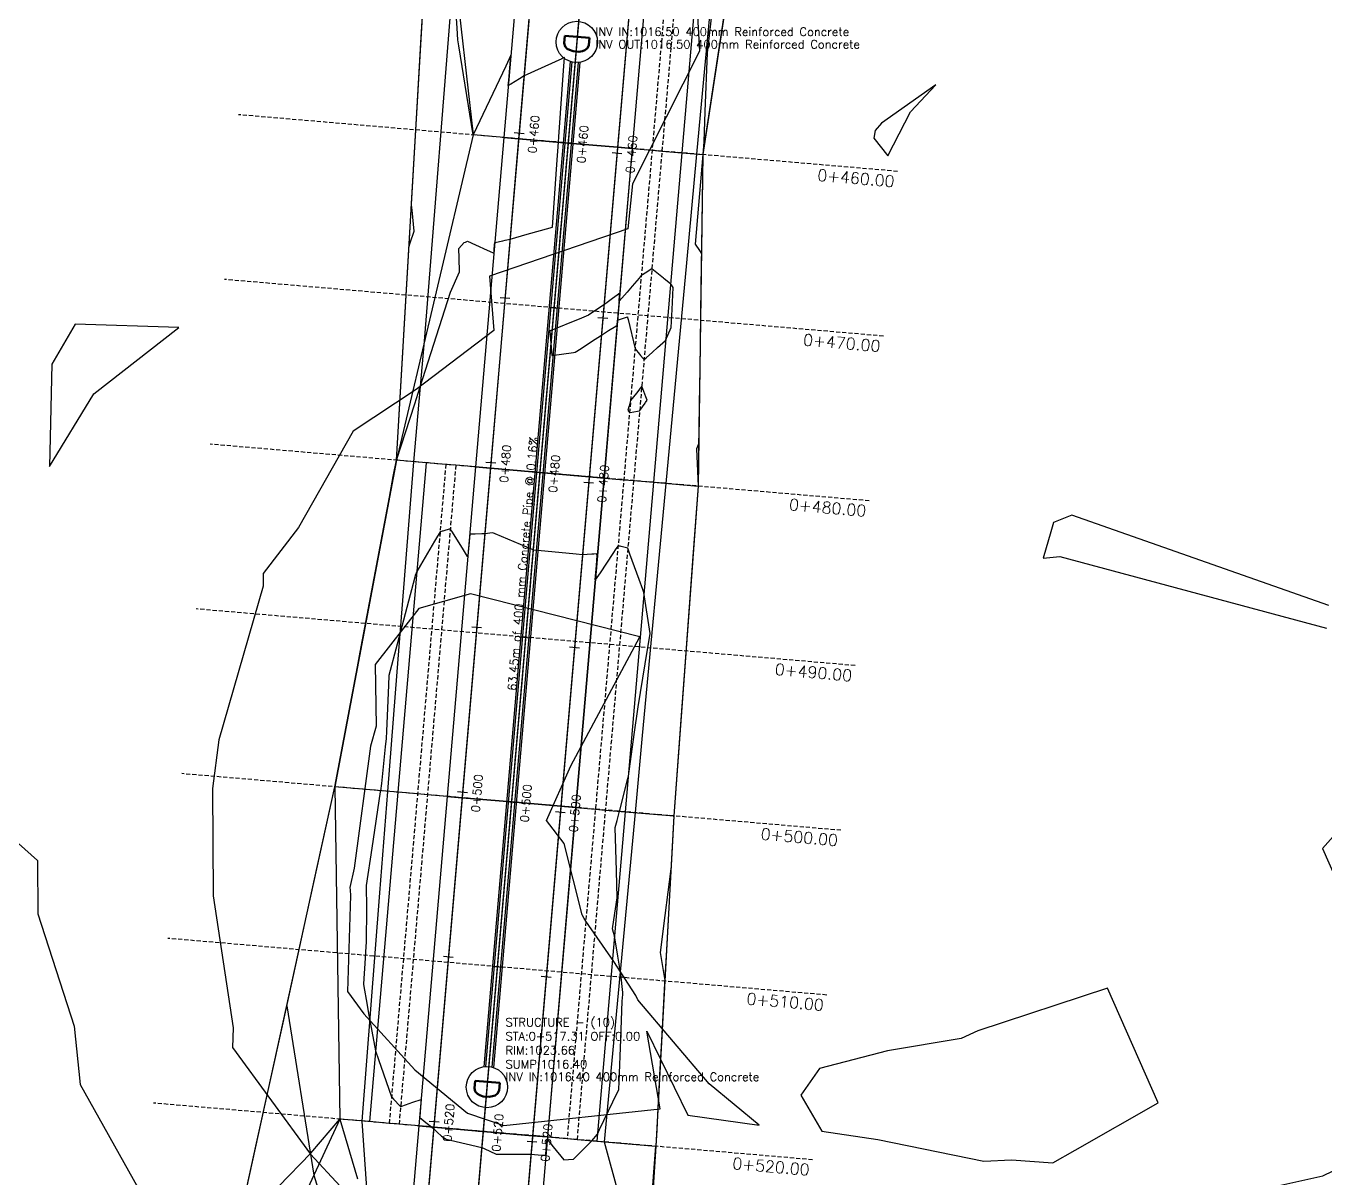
# Model space of a CAD drawing. Header units: metres. Extents: x 517023 to 519141, y 3924953 to 3927827.
# Drawn here: x 517789.5 to 517868, y 3925432.4 to 3925502.1 of the extents above; entities that cross this region are included whole.
import ezdxf
from ezdxf.enums import TextEntityAlignment as Align

# ---------------------------------------------------------------- set-up
doc = ezdxf.new("R2010")
doc.units = ezdxf.units.M
for name, pattern in [('CENTER', [2, 1.25, -0.25, 0.25, -0.25]), ('CENTER2', [1.125, 0.75, -0.125, 0.125, -0.125]), ('HIDDEN', [0.375, 0.25, -0.125])]:
    doc.linetypes.add(name, pattern=pattern)
for name, color, linetype in [('C-ROAD', 7, 'Continuous'), ('C-ROAD-CNTR-N', 92, 'Continuous'), ('C-ROAD-CORR', 5, 'Continuous'), ('C-ROAD-LINK', 150, 'Continuous'), ('C-ROAD-SAMP', 150, 'HIDDEN'), ('C-ROAD-SAMP-TEXT', 11, 'Continuous'), ('C-ROAD-STAN-MAJR', 11, 'Continuous'), ('C-ROAD-STAN-MINR', 11, 'Continuous'), ('C-STRM-CNTR', 170, 'CENTER2'), ('C-STRM-PIPE', 170, 'Continuous'), ('C-STRM-STRC', 170, 'Continuous'), ('C-STRM-TEXT', 7, 'Continuous'), ('C-TINN-BNDY', 110, 'Continuous'), ('C-TOPO-FEAT', 94, 'Continuous'), ('C-TOPO-MAJR', 9, 'Continuous'), ('C-TOPO-MINR', 8, 'Continuous'), ('C-TOPO-MINR-N', 11, 'Continuous')]:
    doc.layers.add(name, color=color, linetype=linetype)
doc.styles.add('SHR', font='SIMPLEX', dxfattribs={"height": 0.75})
doc.styles.get("Standard").update_dxf_attribs({"font": 'simplex.shx'})

# ---------------------------------------------------------------- blocks, each defined once
blk = doc.blocks.new('AeccTickLine')
blk.add_line((0, -0.5), (0, 0.5))
blk = doc.blocks.new('Storm Manhole')
at = {"color": 0, "linetype": 'ByBlock', "lineweight": -2}
blk.add_circle((0, 0), 0.0625, dxfattribs=at)
at = {"color": 0, "linetype": 'ByBlock', "lineweight": -2, "style": 'SHR'}
blk.add_text('D', height=0.075, dxfattribs=at).set_placement((0.0051, -0.0375), align=Align.CENTER)

msp = doc.modelspace()

# ---------------------------------------------------------------- linework, layer by layer
at = {"layer": 'C-ROAD', "color": 7, "linetype": 'Continuous', "lineweight": -3, "flags": 128}
for points in [[(517860.254, 3925755.605), (517845.968, 3925718.484, 0.070526), (517833.983, 3925666.496), (517811.169, 3925401.107)], [(517865.854, 3925753.45), (517851.567, 3925716.329, 0.070526), (517839.961, 3925665.983), (517817.146, 3925400.593)]]:
    msp.add_lwpolyline(points, format="xyb", dxfattribs=at)
at = {"layer": 'C-ROAD-CNTR-N', "color": 92, "linetype": 'Continuous', "lineweight": -3, "flags": 128}
msp.add_lwpolyline([(517863.054, 3925754.527), (517848.768, 3925717.406, 0.070526), (517836.972, 3925666.24), (517814.158, 3925400.85)], format="xyb", dxfattribs=at)
at = {"layer": 'C-ROAD-CORR', "color": 161, "linetype": 'Continuous', "lineweight": -3}
for p, q in [((517818.365, 3925495.331, 1023.549), (517816.515, 3925495.49, 1023.085)), ((517819.262, 3925495.254, 1023.585), (517818.365, 3925495.331, 1023.549)), ((517822.251, 3925494.997, 1023.645), (517819.262, 3925495.254, 1023.585)), ((517822.251, 3925494.997, 1023.645), (517825.24, 3925494.74, 1023.585)), ((517825.24, 3925494.74, 1023.585), (517826.137, 3925494.663, 1023.549)), ((517826.137, 3925494.663, 1023.549), (517827.332, 3925494.56, 1023.249)), ((517827.332, 3925494.56, 1023.249), (517827.93, 3925494.509, 1023.249)), ((517827.93, 3925494.509, 1023.249), (517829.126, 3925494.406, 1023.549)), ((517829.126, 3925494.406, 1023.549), (517830.393, 3925494.297, 1024.185)), ((517813.663, 3925475.661, 1023.624), (517811.864, 3925475.816, 1024.528)), ((517814.859, 3925475.559, 1023.324), (517813.663, 3925475.661, 1023.624)), ((517815.457, 3925475.507, 1023.324), (517814.859, 3925475.559, 1023.324)), ((517816.652, 3925475.404, 1023.624), (517815.457, 3925475.507, 1023.324)), ((517817.549, 3925475.327, 1023.66), (517816.652, 3925475.404, 1023.624)), ((517820.538, 3925475.07, 1023.72), (517817.549, 3925475.327, 1023.66)), ((517820.538, 3925475.07, 1023.72), (517823.527, 3925474.813, 1023.66)), ((517823.527, 3925474.813, 1023.66), (517824.424, 3925474.736, 1023.624)), ((517824.424, 3925474.736, 1023.624), (517825.619, 3925474.634, 1023.324)), ((517825.619, 3925474.634, 1023.324), (517826.217, 3925474.582, 1023.324)), ((517826.217, 3925474.582, 1023.324), (517827.413, 3925474.479, 1023.624)), ((517827.413, 3925474.479, 1023.624), (517830.118, 3925474.247, 1024.982)), ((517811.95, 3925455.735, 1023.699), (517808.153, 3925456.061, 1025.605)), ((517813.146, 3925455.632, 1023.399), (517811.95, 3925455.735, 1023.699)), ((517813.744, 3925455.581, 1023.399), (517813.146, 3925455.632, 1023.399)), ((517814.939, 3925455.478, 1023.699), (517813.744, 3925455.581, 1023.399)), ((517815.836, 3925455.401, 1023.735), (517814.939, 3925455.478, 1023.699)), ((517818.825, 3925455.144, 1023.795), (517815.836, 3925455.401, 1023.735)), ((517818.825, 3925455.144, 1023.795), (517821.814, 3925454.887, 1023.735)), ((517821.814, 3925454.887, 1023.735), (517822.711, 3925454.81, 1023.699)), ((517822.711, 3925454.81, 1023.699), (517823.906, 3925454.707, 1023.399)), ((517823.906, 3925454.707, 1023.399), (517824.504, 3925454.656, 1023.399)), ((517824.504, 3925454.656, 1023.399), (517825.7, 3925454.553, 1023.699)), ((517825.7, 3925454.553, 1023.699), (517828.639, 3925454.3, 1025.175)), ((517810.237, 3925435.808, 1023.775), (517808.444, 3925435.963, 1024.675)), ((517811.433, 3925435.706, 1023.475), (517810.237, 3925435.808, 1023.775)), ((517812.031, 3925435.654, 1023.475), (517811.433, 3925435.706, 1023.475)), ((517813.226, 3925435.551, 1023.775), (517812.031, 3925435.654, 1023.475)), ((517814.123, 3925435.474, 1023.811), (517813.226, 3925435.551, 1023.775)), ((517817.112, 3925435.217, 1023.871), (517814.123, 3925435.474, 1023.811)), ((517817.112, 3925435.217, 1023.871), (517820.101, 3925434.96, 1023.811)), ((517820.101, 3925434.96, 1023.811), (517820.998, 3925434.883, 1023.775)), ((517820.998, 3925434.883, 1023.775), (517822.193, 3925434.781, 1023.475)), ((517822.193, 3925434.781, 1023.475), (517822.791, 3925434.729, 1023.475)), ((517822.791, 3925434.729, 1023.475), (517823.987, 3925434.626, 1023.775)), ((517823.987, 3925434.626, 1023.775), (517827.56, 3925434.319, 1025.568))]:
    msp.add_line(p, q, dxfattribs=at)
at = {"layer": 'C-ROAD-CORR', "color": 11, "linetype": 'Continuous', "lineweight": -3}
for p, q in [((517818.365, 3925495.331, 1023.549), (517816.515, 3925495.49, 1023.085)), ((517818.365, 3925495.331, 1023.549), (517818.366, 3925495.331, 1023.349)), ((517819.26, 3925495.254, 1023.385), (517819.262, 3925495.254, 1023.585)), ((517819.262, 3925495.254, 1023.585), (517819.264, 3925495.254, 1023.385)), ((517822.249, 3925494.997, 1023.445), (517822.251, 3925494.997, 1023.645)), ((517825.238, 3925494.74, 1023.385), (517825.24, 3925494.74, 1023.585)), ((517825.24, 3925494.74, 1023.585), (517825.242, 3925494.74, 1023.385)), ((517826.137, 3925494.663, 1023.549), (517826.136, 3925494.663, 1023.349)), ((517826.137, 3925494.663, 1023.549), (517827.332, 3925494.56, 1023.249)), ((517827.93, 3925494.509, 1023.249), (517829.126, 3925494.406, 1023.549)), ((517829.126, 3925494.406, 1023.549), (517830.393, 3925494.297, 1024.185)), ((517813.663, 3925475.661, 1023.624), (517811.864, 3925475.816, 1024.528)), ((517814.859, 3925475.559, 1023.324), (517813.663, 3925475.661, 1023.624)), ((517816.652, 3925475.404, 1023.624), (517815.457, 3925475.507, 1023.324)), ((517816.652, 3925475.404, 1023.624), (517816.653, 3925475.404, 1023.424)), ((517817.547, 3925475.327, 1023.46), (517817.549, 3925475.327, 1023.66)), ((517817.549, 3925475.327, 1023.66), (517817.551, 3925475.327, 1023.46)), ((517820.536, 3925475.071, 1023.52), (517820.538, 3925475.07, 1023.72)), ((517823.525, 3925474.814, 1023.46), (517823.527, 3925474.813, 1023.66)), ((517823.527, 3925474.813, 1023.66), (517823.529, 3925474.813, 1023.46)), ((517824.424, 3925474.736, 1023.624), (517824.423, 3925474.736, 1023.424)), ((517824.424, 3925474.736, 1023.624), (517825.619, 3925474.634, 1023.324)), ((517826.217, 3925474.582, 1023.324), (517827.413, 3925474.479, 1023.624)), ((517827.413, 3925474.479, 1023.624), (517830.118, 3925474.247, 1024.982)), ((517811.95, 3925455.735, 1023.699), (517808.153, 3925456.061, 1025.605)), ((517813.146, 3925455.632, 1023.399), (517811.95, 3925455.735, 1023.699)), ((517814.939, 3925455.478, 1023.699), (517813.744, 3925455.581, 1023.399)), ((517814.939, 3925455.478, 1023.699), (517814.94, 3925455.478, 1023.499)), ((517815.834, 3925455.401, 1023.535), (517815.836, 3925455.401, 1023.735)), ((517815.836, 3925455.401, 1023.735), (517815.838, 3925455.401, 1023.535)), ((517818.823, 3925455.144, 1023.595), (517818.825, 3925455.144, 1023.795)), ((517821.812, 3925454.887, 1023.535), (517821.814, 3925454.887, 1023.735)), ((517821.814, 3925454.887, 1023.735), (517821.816, 3925454.887, 1023.535)), ((517822.711, 3925454.81, 1023.699), (517822.71, 3925454.81, 1023.499)), ((517822.711, 3925454.81, 1023.699), (517823.906, 3925454.707, 1023.399)), ((517824.504, 3925454.656, 1023.399), (517825.7, 3925454.553, 1023.699)), ((517825.7, 3925454.553, 1023.699), (517828.639, 3925454.3, 1025.175)), ((517810.237, 3925435.808, 1023.775), (517808.444, 3925435.963, 1024.675)), ((517811.433, 3925435.706, 1023.475), (517810.237, 3925435.808, 1023.775)), ((517813.226, 3925435.551, 1023.775), (517812.031, 3925435.654, 1023.475)), ((517813.226, 3925435.551, 1023.775), (517813.227, 3925435.551, 1023.575)), ((517814.121, 3925435.474, 1023.611), (517814.123, 3925435.474, 1023.811)), ((517814.123, 3925435.474, 1023.811), (517814.125, 3925435.474, 1023.611)), ((517817.11, 3925435.218, 1023.671), (517817.112, 3925435.217, 1023.871)), ((517820.099, 3925434.961, 1023.611), (517820.101, 3925434.96, 1023.811)), ((517820.101, 3925434.96, 1023.811), (517820.103, 3925434.96, 1023.611)), ((517820.998, 3925434.883, 1023.775), (517820.997, 3925434.883, 1023.575)), ((517820.998, 3925434.883, 1023.775), (517822.193, 3925434.781, 1023.475)), ((517822.791, 3925434.729, 1023.475), (517823.987, 3925434.626, 1023.775)), ((517823.987, 3925434.626, 1023.775), (517827.56, 3925434.319, 1025.568))]:
    msp.add_line(p, q, dxfattribs=at)
at = {"layer": 'C-ROAD-CORR', "color": 91, "linetype": 'Continuous', "lineweight": -3}
msp.add_line((517818.365, 3925495.331, 1023.549), (517816.515, 3925495.49, 1023.085), dxfattribs=at)
at = {"layer": 'C-ROAD-CORR', "color": 6, "linetype": 'Continuous', "lineweight": -3}
for p, q in [((517818.365, 3925495.331, 1023.549), (517816.515, 3925495.49, 1023.085)), ((517818.366, 3925495.331, 1023.349), (517819.26, 3925495.254, 1023.385)), ((517819.264, 3925495.254, 1023.385), (517822.249, 3925494.997, 1023.445)), ((517825.242, 3925494.74, 1023.385), (517822.249, 3925494.997, 1023.445)), ((517826.136, 3925494.663, 1023.349), (517825.238, 3925494.74, 1023.385)), ((517826.137, 3925494.663, 1023.549), (517827.332, 3925494.56, 1023.249)), ((517827.332, 3925494.56, 1023.249), (517827.93, 3925494.509, 1023.249)), ((517827.93, 3925494.509, 1023.249), (517829.126, 3925494.406, 1023.549)), ((517829.126, 3925494.406, 1023.549), (517830.393, 3925494.297, 1024.185)), ((517813.663, 3925475.661, 1023.624), (517811.864, 3925475.816, 1024.528)), ((517814.859, 3925475.559, 1023.324), (517813.663, 3925475.661, 1023.624)), ((517815.457, 3925475.507, 1023.324), (517814.859, 3925475.559, 1023.324)), ((517816.652, 3925475.404, 1023.624), (517815.457, 3925475.507, 1023.324)), ((517816.653, 3925475.404, 1023.424), (517817.547, 3925475.327, 1023.46)), ((517817.551, 3925475.327, 1023.46), (517820.536, 3925475.071, 1023.52)), ((517823.529, 3925474.813, 1023.46), (517820.536, 3925475.071, 1023.52)), ((517824.423, 3925474.736, 1023.424), (517823.525, 3925474.814, 1023.46)), ((517824.424, 3925474.736, 1023.624), (517825.619, 3925474.634, 1023.324)), ((517825.619, 3925474.634, 1023.324), (517826.217, 3925474.582, 1023.324)), ((517826.217, 3925474.582, 1023.324), (517827.413, 3925474.479, 1023.624)), ((517827.413, 3925474.479, 1023.624), (517830.118, 3925474.247, 1024.982)), ((517811.95, 3925455.735, 1023.699), (517808.153, 3925456.061, 1025.605)), ((517813.146, 3925455.632, 1023.399), (517811.95, 3925455.735, 1023.699)), ((517813.744, 3925455.581, 1023.399), (517813.146, 3925455.632, 1023.399)), ((517814.939, 3925455.478, 1023.699), (517813.744, 3925455.581, 1023.399)), ((517814.94, 3925455.478, 1023.499), (517815.834, 3925455.401, 1023.535)), ((517815.838, 3925455.401, 1023.535), (517818.823, 3925455.144, 1023.595)), ((517821.816, 3925454.887, 1023.535), (517818.823, 3925455.144, 1023.595)), ((517822.71, 3925454.81, 1023.499), (517821.812, 3925454.887, 1023.535)), ((517822.711, 3925454.81, 1023.699), (517823.906, 3925454.707, 1023.399)), ((517823.906, 3925454.707, 1023.399), (517824.504, 3925454.656, 1023.399)), ((517824.504, 3925454.656, 1023.399), (517825.7, 3925454.553, 1023.699)), ((517825.7, 3925454.553, 1023.699), (517828.639, 3925454.3, 1025.175)), ((517810.237, 3925435.808, 1023.775), (517808.444, 3925435.963, 1024.675)), ((517811.433, 3925435.706, 1023.475), (517810.237, 3925435.808, 1023.775)), ((517812.031, 3925435.654, 1023.475), (517811.433, 3925435.706, 1023.475)), ((517813.226, 3925435.551, 1023.775), (517812.031, 3925435.654, 1023.475)), ((517813.227, 3925435.551, 1023.575), (517814.121, 3925435.474, 1023.611)), ((517814.125, 3925435.474, 1023.611), (517817.11, 3925435.218, 1023.671)), ((517820.103, 3925434.96, 1023.611), (517817.11, 3925435.218, 1023.671)), ((517820.997, 3925434.883, 1023.575), (517820.099, 3925434.961, 1023.611)), ((517820.998, 3925434.883, 1023.775), (517822.193, 3925434.781, 1023.475)), ((517822.193, 3925434.781, 1023.475), (517822.791, 3925434.729, 1023.475)), ((517822.791, 3925434.729, 1023.475), (517823.987, 3925434.626, 1023.775)), ((517823.987, 3925434.626, 1023.775), (517827.56, 3925434.319, 1025.568))]:
    msp.add_line(p, q, dxfattribs=at)
at = {"layer": 'C-ROAD-CORR', "color": 149, "linetype": 'Continuous', "lineweight": -3}
for p, q in [((517819.262, 3925495.254, 1023.585), (517818.365, 3925495.331, 1023.549)), ((517822.251, 3925494.997, 1023.645), (517819.262, 3925495.254, 1023.585)), ((517822.251, 3925494.997, 1023.645), (517825.24, 3925494.74, 1023.585)), ((517825.24, 3925494.74, 1023.585), (517826.137, 3925494.663, 1023.549)), ((517817.549, 3925475.327, 1023.66), (517816.652, 3925475.404, 1023.624)), ((517820.538, 3925475.07, 1023.72), (517817.549, 3925475.327, 1023.66)), ((517820.538, 3925475.07, 1023.72), (517823.527, 3925474.813, 1023.66)), ((517823.527, 3925474.813, 1023.66), (517824.424, 3925474.736, 1023.624)), ((517815.836, 3925455.401, 1023.735), (517814.939, 3925455.478, 1023.699)), ((517818.825, 3925455.144, 1023.795), (517815.836, 3925455.401, 1023.735)), ((517818.825, 3925455.144, 1023.795), (517821.814, 3925454.887, 1023.735)), ((517821.814, 3925454.887, 1023.735), (517822.711, 3925454.81, 1023.699)), ((517814.123, 3925435.474, 1023.811), (517813.226, 3925435.551, 1023.775)), ((517817.112, 3925435.217, 1023.871), (517814.123, 3925435.474, 1023.811)), ((517817.112, 3925435.217, 1023.871), (517820.101, 3925434.96, 1023.811)), ((517820.101, 3925434.96, 1023.811), (517820.998, 3925434.883, 1023.775))]:
    msp.add_line(p, q, dxfattribs=at)
at = {"layer": 'C-ROAD-CORR', "color": 41, "linetype": 'Continuous', "lineweight": -3}
for p, q in [((517818.366, 3925495.331, 1023.349), (517819.26, 3925495.254, 1023.385)), ((517819.264, 3925495.254, 1023.385), (517822.249, 3925494.997, 1023.445)), ((517825.242, 3925494.74, 1023.385), (517822.249, 3925494.997, 1023.445)), ((517826.136, 3925494.663, 1023.349), (517825.238, 3925494.74, 1023.385)), ((517816.653, 3925475.404, 1023.424), (517817.547, 3925475.327, 1023.46)), ((517817.551, 3925475.327, 1023.46), (517820.536, 3925475.071, 1023.52)), ((517823.529, 3925474.813, 1023.46), (517820.536, 3925475.071, 1023.52)), ((517824.423, 3925474.736, 1023.424), (517823.525, 3925474.814, 1023.46)), ((517814.94, 3925455.478, 1023.499), (517815.834, 3925455.401, 1023.535)), ((517815.838, 3925455.401, 1023.535), (517818.823, 3925455.144, 1023.595)), ((517821.816, 3925454.887, 1023.535), (517818.823, 3925455.144, 1023.595)), ((517822.71, 3925454.81, 1023.499), (517821.812, 3925454.887, 1023.535)), ((517813.227, 3925435.551, 1023.575), (517814.121, 3925435.474, 1023.611)), ((517814.125, 3925435.474, 1023.611), (517817.11, 3925435.218, 1023.671)), ((517820.103, 3925434.96, 1023.611), (517817.11, 3925435.218, 1023.671)), ((517820.997, 3925434.883, 1023.575), (517820.099, 3925434.961, 1023.611))]:
    msp.add_line(p, q, dxfattribs=at)
at = {"layer": 'C-ROAD-CORR', "color": 20, "linetype": 'Continuous', "lineweight": -3}
for p, q in [((517829.126, 3925494.406, 1023.549), (517830.393, 3925494.297, 1024.185)), ((517813.663, 3925475.661, 1023.624), (517811.864, 3925475.816, 1024.528)), ((517827.413, 3925474.479, 1023.624), (517830.118, 3925474.247, 1024.982)), ((517811.95, 3925455.735, 1023.699), (517808.153, 3925456.061, 1025.605)), ((517825.7, 3925454.553, 1023.699), (517828.639, 3925454.3, 1025.175)), ((517810.237, 3925435.808, 1023.775), (517808.444, 3925435.963, 1024.675)), ((517823.987, 3925434.626, 1023.775), (517827.56, 3925434.319, 1025.568))]:
    msp.add_line(p, q, dxfattribs=at)
at = {"layer": 'C-ROAD-CORR', "color": 150, "linetype": 'CENTER', "lineweight": -3, "flags": 128}
msp.add_lwpolyline([(517908.941, 3925944.474), (517904.924, 3925924.882), (517900.908, 3925905.289), (517896.892, 3925885.697), (517892.875, 3925866.104), (517888.859, 3925846.512), (517886.235, 3925833.71), (517884.796, 3925826.929), (517880.119, 3925807.485), (517876.281, 3925793.64), (517874.668, 3925788.243), (517868.452, 3925769.235), (517863.054, 3925754.527), (517861.498, 3925750.484), (517854.314, 3925731.819), (517848.768, 3925717.406), (517847.183, 3925713.134), (517841.475, 3925693.976), (517841.066, 3925692.239), (517837.844, 3925674.318), (517836.972, 3925666.24), (517835.955, 3925654.409), (517834.242, 3925634.482), (517832.529, 3925614.556), (517830.816, 3925594.629), (517829.103, 3925574.703), (517827.39, 3925554.776), (517825.677, 3925534.85), (517823.964, 3925514.923), (517822.251, 3925494.997), (517820.538, 3925475.07), (517818.825, 3925455.144), (517817.112, 3925435.217), (517815.399, 3925415.291), (517814.158, 3925400.85)], dxfattribs=at)
at = {"layer": 'C-ROAD-CORR', "color": 11, "linetype": 'Continuous', "lineweight": -3, "flags": 128}
for points in [[(517854.565, 3925753.153), (517847.267, 3925734.531), (517842.715, 3925719.735), (517839.005, 3925716.054), (517835.537, 3925695.404), (517835.299, 3925693.568), (517827.331, 3925675.683), (517826.277, 3925667.159), (517823.824, 3925655.452), (517823.576, 3925635.399), (517821.071, 3925615.541), (517818.806, 3925595.662), (517816.43, 3925575.792), (517814.558, 3925555.879), (517813.445, 3925535.901), (517814.214, 3925515.762), (517816.515, 3925495.49), (517811.864, 3925475.816), (517808.153, 3925456.061), (517808.444, 3925435.963), (517799.495, 3925416.658), (517796.319, 3925402.384)], [(517865.426, 3925748.972), (517861.787, 3925728.943), (517856.609, 3925714.388), (517854.394, 3925710.558), (517848.436, 3925692.301), (517848.051, 3925690.629), (517845.203, 3925673.362), (517844.582, 3925665.585), (517844.964, 3925653.634), (517845.686, 3925633.499), (517844.421, 3925613.534), (517843.329, 3925593.554), (517841.79, 3925573.612), (517839.812, 3925553.709), (517838.052, 3925533.786), (517833.429, 3925514.11), (517830.393, 3925494.297), (517830.118, 3925474.247), (517828.639, 3925454.3), (517827.56, 3925434.319), (517826.252, 3925414.358), (517826.91, 3925399.754)]]:
    msp.add_lwpolyline(points, dxfattribs=at)
at = {"layer": 'C-ROAD-CORR', "color": 5, "linetype": 'Continuous', "lineweight": -3, "flags": 128}
for points in [[(517857.858, 3925751.885), (517850.675, 3925733.22), (517845.128, 3925718.807), (517843.51, 3925714.446), (517837.683, 3925694.888), (517837.265, 3925693.115), (517833.976, 3925674.82), (517833.086, 3925666.574), (517832.069, 3925654.743), (517830.356, 3925634.816), (517828.643, 3925614.89), (517826.93, 3925594.963), (517825.217, 3925575.037), (517823.504, 3925555.11), (517821.791, 3925535.184), (517820.078, 3925515.257), (517818.365, 3925495.331), (517816.652, 3925475.404), (517814.939, 3925455.478), (517813.226, 3925435.551), (517811.513, 3925415.625), (517810.272, 3925401.184)], [(517858.698, 3925751.562), (517851.515, 3925732.896), (517845.968, 3925718.484), (517844.358, 3925714.143), (517838.558, 3925694.677), (517838.142, 3925692.913), (517834.869, 3925674.704), (517833.983, 3925666.496), (517832.966, 3925654.666), (517831.253, 3925634.739), (517829.54, 3925614.813), (517827.827, 3925594.886), (517826.114, 3925574.96), (517824.401, 3925555.033), (517822.688, 3925535.107), (517820.975, 3925515.18), (517819.262, 3925495.254), (517817.549, 3925475.327), (517815.836, 3925455.401), (517814.123, 3925435.474), (517812.41, 3925415.548), (517811.169, 3925401.107)], [(517864.298, 3925749.407), (517857.114, 3925730.741), (517851.567, 3925716.329), (517850.008, 3925712.125), (517844.391, 3925693.274), (517843.989, 3925691.565), (517840.819, 3925673.931), (517839.961, 3925665.983), (517838.944, 3925654.152), (517837.231, 3925634.225), (517835.518, 3925614.299), (517833.805, 3925594.372), (517832.092, 3925574.446), (517830.379, 3925554.519), (517828.666, 3925534.593), (517826.953, 3925514.666), (517825.24, 3925494.74), (517823.527, 3925474.813), (517821.814, 3925454.887), (517820.101, 3925434.96), (517818.388, 3925415.034), (517817.146, 3925400.593)], [(517865.138, 3925749.083), (517857.954, 3925730.418), (517852.407, 3925716.005), (517850.856, 3925711.822), (517845.266, 3925693.063), (517844.866, 3925691.363), (517841.711, 3925673.815), (517840.858, 3925665.905), (517839.841, 3925654.075), (517838.128, 3925634.148), (517836.415, 3925614.222), (517834.702, 3925594.295), (517832.989, 3925574.369), (517831.276, 3925554.442), (517829.563, 3925534.516), (517827.85, 3925514.589), (517826.137, 3925494.663), (517824.424, 3925474.736), (517822.711, 3925454.81), (517820.998, 3925434.883), (517819.285, 3925414.957), (517818.043, 3925400.516)]]:
    msp.add_lwpolyline(points, dxfattribs=at)
at = {"layer": 'C-ROAD-CORR', "color": 92, "linetype": 'HIDDEN', "lineweight": -3, "flags": 128}
for points in [[(517859.074, 3925729.987), (517853.527, 3925715.574), (517851.986, 3925711.419), (517846.433, 3925692.783), (517846.035, 3925691.093), (517842.901, 3925673.661), (517842.053, 3925665.803), (517841.036, 3925653.972), (517839.323, 3925634.046), (517837.61, 3925614.119), (517835.897, 3925594.193), (517834.184, 3925574.266), (517832.471, 3925554.34), (517830.758, 3925534.413), (517829.045, 3925514.487), (517827.332, 3925494.56), (517825.619, 3925474.634), (517823.906, 3925454.707), (517822.193, 3925434.781)], [(517859.634, 3925729.771), (517854.087, 3925715.359), (517852.551, 3925711.217), (517847.017, 3925692.642), (517846.62, 3925690.958), (517843.496, 3925673.583), (517842.651, 3925665.751), (517841.634, 3925653.921), (517839.921, 3925633.994), (517838.208, 3925614.068), (517836.495, 3925594.141), (517834.782, 3925574.215), (517833.069, 3925554.288), (517831.356, 3925534.362), (517829.643, 3925514.435), (517827.93, 3925494.509), (517826.217, 3925474.582), (517824.504, 3925454.656), (517822.791, 3925434.729)], [(517814.859, 3925475.559), (517813.146, 3925455.632), (517811.433, 3925435.706)], [(517815.457, 3925475.507), (517813.744, 3925455.581), (517812.031, 3925435.654)]]:
    msp.add_lwpolyline(points, dxfattribs=at)
at = {"layer": 'C-ROAD-CORR', "color": 1, "linetype": 'Continuous', "lineweight": -3, "flags": 128}
for points in [[(517860.754, 3925729.34), (517855.207, 3925714.928), (517853.681, 3925710.813), (517848.183, 3925692.362), (517847.789, 3925690.689), (517844.686, 3925673.429), (517843.847, 3925665.649), (517842.83, 3925653.818), (517841.117, 3925633.891), (517839.404, 3925613.965), (517837.691, 3925594.038), (517835.978, 3925574.112), (517834.265, 3925554.185), (517832.552, 3925534.259), (517830.839, 3925514.332), (517829.126, 3925494.406), (517827.413, 3925474.479), (517825.7, 3925454.553), (517823.987, 3925434.626)], [(517861.787, 3925728.943), (517856.609, 3925714.388), (517854.394, 3925710.558), (517848.436, 3925692.301), (517848.051, 3925690.629), (517845.203, 3925673.362), (517844.582, 3925665.585), (517844.964, 3925653.634), (517845.686, 3925633.499), (517844.421, 3925613.534), (517843.329, 3925593.554), (517841.79, 3925573.612), (517839.812, 3925553.709), (517838.052, 3925533.786), (517833.429, 3925514.11), (517830.393, 3925494.297), (517830.118, 3925474.247), (517828.639, 3925454.3), (517827.56, 3925434.319)], [(517811.864, 3925475.816), (517808.153, 3925456.061), (517808.444, 3925435.963)], [(517813.663, 3925475.661), (517811.95, 3925455.735), (517810.237, 3925435.808)]]:
    msp.add_lwpolyline(points, dxfattribs=at)
at = {"layer": 'C-ROAD-LINK', "color": 83, "linetype": 'Continuous', "lineweight": -3}
for p, q in [((517827.332, 3925494.56, 1023.249), (517827.93, 3925494.509, 1023.249)), ((517815.457, 3925475.507, 1023.324), (517814.859, 3925475.559, 1023.324)), ((517825.619, 3925474.634, 1023.324), (517826.217, 3925474.582, 1023.324)), ((517813.744, 3925455.581, 1023.399), (517813.146, 3925455.632, 1023.399)), ((517823.906, 3925454.707, 1023.399), (517824.504, 3925454.656, 1023.399)), ((517812.031, 3925435.654, 1023.475), (517811.433, 3925435.706, 1023.475)), ((517822.193, 3925434.781, 1023.475), (517822.791, 3925434.729, 1023.475))]:
    msp.add_line(p, q, dxfattribs=at)
at = {"layer": 'C-STRM-CNTR', "color": 6, "linetype": 'CENTER2', "lineweight": -3}
msp.add_lwpolyline([(517822.67, 3925499.867), (517817.45, 3925439.145)], dxfattribs=at)
at = {"layer": 'C-STRM-PIPE', "color": 150, "linetype": 'Continuous', "lineweight": -3}
for p, q in [((517822.374, 3925499.929), (517817.148, 3925439.134)), ((517822.972, 3925499.877), (517817.745, 3925439.083))]:
    msp.add_line(p, q, dxfattribs=at)
at = {"layer": 'C-STRM-PIPE', "color": 140, "linetype": 'Continuous', "lineweight": -3}
for p, q in [((517822.472, 3925499.9), (517817.249, 3925439.146)), ((517822.87, 3925499.866), (517817.647, 3925439.112))]:
    msp.add_line(p, q, dxfattribs=at)
at = {"layer": 'C-TINN-BNDY', "color": 110, "linetype": 'Continuous', "lineweight": -3}
for points in [[(517833.429, 3925514.11, 1024.774), (517830.393, 3925494.297, 1024.185), (517830.118, 3925474.247, 1024.982), (517828.639, 3925454.3, 1025.175), (517827.56, 3925434.319, 1025.568), (517826.252, 3925414.358, 1022.101), (517826.91, 3925399.754, 1021.679), (517818.043, 3925400.516, 1023.904), (517818.042, 3925400.516, 1023.704), (517817.146, 3925400.593, 1023.74), (517814.158, 3925400.85, 1023.8), (517811.169, 3925401.107, 1023.74), (517810.273, 3925401.184, 1023.704), (517810.272, 3925401.184, 1023.904), (517796.319, 3925402.384, 1020.403), (517799.495, 3925416.658, 1020.834), (517808.153, 3925456.061, 1025.605), (517811.864, 3925475.816, 1024.528), (517814.214, 3925515.762, 1024.917)], [(517802.424, 3925429.989, -0.261), (517803.375, 3925434.318, -0.4), (517805.016, 3925441.786, -1.003), (517806.031, 3925446.405, -0.698), (517806.782, 3925449.822, -0.585), (517807.105, 3925451.293, -0.487), (517808.153, 3925456.061, 0), (517808.628, 3925458.589, -0.168), (517809.183, 3925461.547, -0.265), (517809.681, 3925464.195, -0.571), (517811.444, 3925473.584, -0.087), (517811.677, 3925474.823, -0.077), (517811.864, 3925475.816, 0), (517812.672, 3925489.555, 2.132), (517812.756, 3925490.99, 2.027), (517813.08, 3925496.486, 1.428), (517813.348, 3925501.056, 0.99), (517813.641, 3925506.024, 0.715)]]:
    msp.add_polyline3d(points, dxfattribs=at)
at = {"layer": 'C-TOPO-FEAT', "color": 94, "linetype": 'Continuous', "lineweight": -3, "flags": 128}
for points in [[(517857.859, 3925751.885), (517850.676, 3925733.219), (517845.129, 3925718.807), (517843.511, 3925714.445), (517837.684, 3925694.888), (517837.266, 3925693.115), (517833.977, 3925674.82), (517833.087, 3925666.573), (517832.07, 3925654.743), (517830.357, 3925634.816), (517828.644, 3925614.89), (517826.931, 3925594.963), (517825.218, 3925575.037), (517823.505, 3925555.11), (517821.792, 3925535.184), (517820.079, 3925515.257), (517818.366, 3925495.331), (517816.653, 3925475.404), (517814.94, 3925455.478), (517813.227, 3925435.551), (517811.514, 3925415.625), (517810.273, 3925401.184)], [(517858.698, 3925751.562), (517851.515, 3925732.896), (517845.968, 3925718.484), (517844.358, 3925714.143), (517838.558, 3925694.677), (517838.142, 3925692.913), (517834.869, 3925674.704), (517833.983, 3925666.496), (517832.966, 3925654.666), (517831.253, 3925634.739), (517829.54, 3925614.813), (517827.827, 3925594.886), (517826.114, 3925574.96), (517824.401, 3925555.033), (517822.688, 3925535.107), (517820.975, 3925515.18), (517819.262, 3925495.254), (517817.549, 3925475.327), (517815.836, 3925455.401), (517814.123, 3925435.474), (517812.41, 3925415.548), (517811.169, 3925401.107)], [(517861.498, 3925750.484), (517854.314, 3925731.819), (517848.768, 3925717.406), (517847.183, 3925713.134), (517841.475, 3925693.976), (517841.066, 3925692.239), (517837.844, 3925674.318), (517836.972, 3925666.24), (517835.955, 3925654.409), (517834.242, 3925634.482), (517832.529, 3925614.556), (517830.816, 3925594.629), (517829.103, 3925574.703), (517827.39, 3925554.776), (517825.677, 3925534.85), (517823.964, 3925514.923), (517822.251, 3925494.997), (517820.538, 3925475.07), (517818.825, 3925455.144), (517817.112, 3925435.217), (517815.399, 3925415.291), (517814.158, 3925400.85)], [(517864.298, 3925749.407), (517857.114, 3925730.741), (517851.567, 3925716.329), (517850.008, 3925712.125), (517844.391, 3925693.274), (517843.989, 3925691.565), (517840.819, 3925673.931), (517839.961, 3925665.983), (517838.944, 3925654.152), (517837.231, 3925634.225), (517835.518, 3925614.299), (517833.805, 3925594.372), (517832.092, 3925574.446), (517830.379, 3925554.519), (517828.666, 3925534.593), (517826.953, 3925514.666), (517825.24, 3925494.74), (517823.527, 3925474.813), (517821.814, 3925454.887), (517820.101, 3925434.96), (517818.388, 3925415.034), (517817.146, 3925400.593)], [(517865.137, 3925749.084), (517857.953, 3925730.418), (517852.406, 3925716.006), (517850.855, 3925711.822), (517845.265, 3925693.064), (517844.865, 3925691.363), (517841.71, 3925673.815), (517840.857, 3925665.906), (517839.84, 3925654.075), (517838.127, 3925634.148), (517836.414, 3925614.222), (517834.701, 3925594.295), (517832.988, 3925574.369), (517831.275, 3925554.442), (517829.562, 3925534.516), (517827.849, 3925514.589), (517826.136, 3925494.663), (517824.423, 3925474.736), (517822.71, 3925454.81), (517820.997, 3925434.883), (517819.284, 3925414.957), (517818.042, 3925400.516)]]:
    msp.add_lwpolyline(points, dxfattribs=at)
at = {"layer": 'C-TOPO-MAJR', "color": 9, "linetype": 'Continuous', "lineweight": -3}
for points in [[(517833.429, 3925514.11), (517832.562, 3925511.261), (517831.958, 3925509.092), (517831.452, 3925507.271), (517831.005, 3925503.43), (517830.659, 3925500.458), (517830.527, 3925496.915), (517830.458, 3925495.062), (517830.393, 3925494.297), (517829.928, 3925488.877), (517830.199, 3925488.5), (517830.311, 3925488.344)], [(517811.864, 3925475.816), (517812.977, 3925479.22), (517813.289, 3925480.191), (517815.146, 3925485.972), (517815.692, 3925487.209), (517815.661, 3925488.044), (517815.639, 3925488.625), (517815.975, 3925488.988), (517816.04, 3925489.011), (517816.174, 3925489.059), (517816.654, 3925488.841), (517817.366, 3925488.517), (517817.5, 3925488.456), (517817.764, 3925488.336), (517817.771, 3925488.422), (517817.783, 3925488.553), (517817.808, 3925488.842), (517817.82, 3925488.975), (517818.304, 3925489.084), (517818.456, 3925489.119), (517818.646, 3925489.162), (517818.74, 3925489.183), (517819.43, 3925489.381), (517819.63, 3925489.438), (517821.303, 3925489.918), (517821.572, 3925493.708), (517821.667, 3925495.047), (517821.689, 3925495.364), (517821.974, 3925499.379), (517822.03, 3925500.17), (517821.927, 3925500.123), (517821.864, 3925500.095), (517819.589, 3925499.059), (517819.304, 3925498.882), (517818.791, 3925498.562), (517818.643, 3925498.47), (517818.637, 3925498.478), (517818.663, 3925498.785), (517818.748, 3925499.781), (517818.793, 3925500.308), (517818.482, 3925499.649), (517818.477, 3925499.638), (517816.515, 3925495.49), (517815.646, 3925500.884), (517815.59, 3925501.231), (517815.543, 3925501.936), (517815.198, 3925507.094)], [(517830.154, 3925476.836), (517830.079, 3925476.652), (517830.019, 3925476.505), (517830.118, 3925474.247)], [(517828.639, 3925454.3), (517828.637, 3925454.291), (517828.637, 3925454.254)], [(517828.466, 3925451.095), (517828.108, 3925448.282), (517827.823, 3925446.043), (517828.102, 3925444.346)], [(517804.746, 3925431.893), (517806.699, 3925433.895), (517808.444, 3925435.963), (517809.509, 3925432.346)], [(517827.281, 3925430.639), (517827.56, 3925434.319)]]:
    msp.add_lwpolyline(points, dxfattribs=at)
at = {"layer": 'C-TOPO-MINR', "color": 8, "linetype": 'Continuous', "lineweight": -3}
for points, elevation in [([(517829.882, 3925506.218), (517830.191, 3925500.546), (517826.155, 3925492.533), (517825.869, 3925489.809), (517817.494, 3925486.943), (517817.755, 3925483.653), (517813.061, 3925480.098), (517809.25, 3925477.567), (517805.949, 3925471.739), (517803.806, 3925468.967), (517803.818, 3925468.191), (517801.131, 3925458.893), (517800.743, 3925455.96), (517800.787, 3925449.467), (517801.995, 3925441.482), (517801.958, 3925440.303), (517806.68, 3925433.842), (517808.459, 3925431.9)], 1024), ([(517812.622, 3925488.707), (517812.709, 3925488.969), (517812.939, 3925489.662), (517812.816, 3925490.947), (517812.771, 3925491.233)], 2), ([(517868.274, 3925467.034), (517852.726, 3925472.488), (517851.608, 3925472.05), (517851.455, 3925471.487), (517850.98, 3925469.893), (517851.989, 3925469.983), (517868.116, 3925465.66)], 1026), ([(517784.031, 3925457.067), (517790.151, 3925451.61), (517790.186, 3925448.386), (517792.378, 3925441.586), (517792.736, 3925438.065), (517796.233, 3925431.826), (517798.38, 3925429.141), (517799.853, 3925427.999), (517802.801, 3925424.408), (517807.207, 3925421.624), (517809.972, 3925418.955), (517818.085, 3925417.433), (517823.374, 3925413.391), (517823.382, 3925413.424), (517825.506, 3925413.174), (517828.784, 3925412.88), (517834.133, 3925412.328), (517835.714, 3925411.544), (517835.858, 3925410.16), (517834.954, 3925402.245), (517833.188, 3925396.848)], 1022), ([(517868.695, 3925453.236), (517867.886, 3925452.33), (517872.101, 3925442.801)], 1026), ([(517865.361, 3925431.962), (517867.907, 3925432.527), (517869.702, 3925433.398)], 1024)]:
    msp.add_lwpolyline(points, dxfattribs=dict(at, elevation=elevation))
for points, elevation in [([(517841.587, 3925494.219), (517842.965, 3925496.888), (517844.494, 3925498.514), (517841.217, 3925496.2), (517840.825, 3925495.755), (517840.744, 3925495.302), (517841.587, 3925494.219)], 1026), ([(517824.688, 3925483.651), (517825.131, 3925483.931), (517825.218, 3925483.986), (517825.228, 3925484.101), (517825.232, 3925484.145), (517825.239, 3925484.222), (517825.245, 3925484.288), (517825.84, 3925484.491), (517825.849, 3925484.452), (517825.878, 3925484.331), (517826.3, 3925482.551), (517826.58, 3925482.22), (517826.639, 3925482.15), (517826.801, 3925481.958), (517826.846, 3925481.905), (517826.965, 3925482.009), (517827.357, 3925482.354), (517827.666, 3925482.626), (517828.149, 3925483.05), (517828.481, 3925483.836), (517828.541, 3925484.938), (517828.612, 3925486.257), (517828.497, 3925486.417), (517828.445, 3925486.489), (517828.067, 3925486.791), (517828.014, 3925486.833), (517827.323, 3925487.386), (517827.319, 3925487.389), (517827.318, 3925487.389), (517827.316, 3925487.388), (517826.918, 3925487.132), (517826.744, 3925487.02), (517826.681, 3925486.98), (517826.551, 3925486.829), (517826.126, 3925486.337), (517825.816, 3925485.979), (517825.343, 3925485.431), (517825.35, 3925485.517), (517825.365, 3925485.699), (517825.371, 3925485.762), (517825.384, 3925485.917), (517825.212, 3925485.792), (517824.944, 3925485.597), (517824.619, 3925485.361), (517824.421, 3925485.217), (517823.489, 3925484.578), (517822.924, 3925484.348), (517822.86, 3925484.322), (517821.278, 3925483.679), (517821.139, 3925483.639), (517821.167, 3925483.35), (517821.211, 3925482.895), (517821.271, 3925482.14), (517822.57, 3925482.326), (517822.683, 3925482.343), (517823.036, 3925482.575), (517823.658, 3925482.985), (517824.264, 3925483.383), (517824.522, 3925483.547), (517824.688, 3925483.651)], -2), ([(517793.572, 3925479.825), (517798.707, 3925483.845), (517792.441, 3925484.046), (517791.021, 3925481.625), (517790.885, 3925475.428), (517793.572, 3925479.825)], 1022), ([(517826.938, 3925479.315), (517827.031, 3925479.448), (517826.959, 3925479.638), (517826.896, 3925479.803), (517826.708, 3925480.296), (517826.607, 3925480.165), (517826.522, 3925480.055), (517826.387, 3925479.879), (517826.03, 3925479.417), (517825.944, 3925479.111), (517825.869, 3925478.848), (517825.969, 3925478.701), (517826.009, 3925478.708), (517826.451, 3925478.779), (517826.457, 3925478.78), (517826.58, 3925478.8), (517826.594, 3925478.82), (517826.904, 3925479.265), (517826.938, 3925479.315)], -2), ([(517825.381, 3925454.655), (517825.872, 3925456.555), (517825.899, 3925456.701), (517826.256, 3925459.219), (517826.495, 3925460.904), (517826.918, 3925463.494), (517827.218, 3925465.334), (517826.839, 3925467.811), (517826.771, 3925468), (517826.55, 3925468.604), (517825.993, 3925470.135), (517825.865, 3925470.486), (517825.457, 3925470.591), (517825.394, 3925470.607), (517825.337, 3925470.622), (517825.276, 3925470.638), (517825.149, 3925470.448), (517824.965, 3925470.173), (517824.186, 3925469.009), (517823.894, 3925468.572), (517823.969, 3925469.454), (517823.995, 3925469.758), (517824.019, 3925470.045), (517823.967, 3925470.149), (517823.818, 3925470.14), (517823.698, 3925470.132), (517823.121, 3925470.096), (517822.734, 3925470.134), (517820.838, 3925470.316), (517820.179, 3925470.379), (517820.135, 3925470.384), (517817.845, 3925471.357), (517817.799, 3925471.377), (517817.673, 3925471.431), (517817.208, 3925471.358), (517817.203, 3925471.358), (517817.027, 3925471.354), (517816.64, 3925471.345), (517816.304, 3925471.337), (517816.244, 3925470.654), (517816.214, 3925470.307), (517816.186, 3925469.977), (517816.172, 3925469.999), (517815.918, 3925470.402), (517815.255, 3925471.457), (517815.126, 3925471.661), (517814.68, 3925471.533), (517814.633, 3925471.52), (517814.535, 3925471.491), (517814.509, 3925471.484), (517814.236, 3925471.022), (517814.179, 3925470.924), (517813.321, 3925469.468), (517813.098, 3925469.09), (517813.007, 3925468.836), (517812.984, 3925468.748), (517811.912, 3925464.679), (517811.413, 3925462.788), (517811.388, 3925462.214), (517811.268, 3925459.428), (517811.249, 3925458.989), (517811.178, 3925458.485), (517810.968, 3925456.27), (517810.901, 3925455.825), (517810.89, 3925455.75), (517810.381, 3925452.352), (517810.041, 3925450.082), (517810.065, 3925448.717), (517810.033, 3925446.669), (517810.016, 3925446.4), (517809.973, 3925445.696), (517809.879, 3925444.145), (517809.886, 3925444.098), (517810.09, 3925442.852), (517810.16, 3925442.476), (517810.606, 3925440.1), (517810.789, 3925439.571), (517811.09, 3925438.7), (517811.571, 3925437.309), (517811.694, 3925437.177), (517812.092, 3925436.752), (517812.122, 3925436.719), (517812.19, 3925436.743), (517812.866, 3925436.978), (517813.364, 3925437.151), (517813.324, 3925436.685), (517813.275, 3925436.106), (517813.272, 3925436.076), (517813.294, 3925436.058), (517813.657, 3925435.761), (517813.993, 3925435.485), (517814.112, 3925435.388), (517814.115, 3925435.385), (517814.129, 3925435.372), (517814.343, 3925435.17), (517814.605, 3925434.924), (517814.884, 3925434.74), (517815.143, 3925434.68), (517817.028, 3925434.244), (517817.178, 3925434.177), (517817.91, 3925433.846), (517817.938, 3925433.833), (517819.058, 3925433.842), (517820.005, 3925433.849), (517820.437, 3925433.81), (517820.851, 3925433.772), (517820.901, 3925433.768), (517820.905, 3925433.82), (517820.932, 3925434.13), (517820.986, 3925434.743), (517821.359, 3925434.284), (517822.004, 3925433.493), (517822.554, 3925433.543), (517822.581, 3925433.545), (517823.339, 3925434.308), (517823.681, 3925434.653), (517824.024, 3925435.059), (517824.152, 3925435.325), (517824.96, 3925437.007), (517825.317, 3925437.751), (517825.337, 3925438.244), (517825.439, 3925440.768), (517825.532, 3925443.094), (517825.562, 3925443.498), (517825.565, 3925443.546), (517825.558, 3925443.61), (517825.432, 3925444.727), (517825.253, 3925445.82), (517825.054, 3925447.038), (517824.994, 3925447.246), (517824.933, 3925447.464), (517825.015, 3925448.009), (517825.218, 3925449.345), (517825.176, 3925450.984), (517825.108, 3925453.598), (517825.215, 3925454.013), (517825.362, 3925454.582), (517825.381, 3925454.655)], -2), ([(517822.018, 3925452.642), (517820.948, 3925454.032), (517822.408, 3925457.334), (517826.598, 3925465.124), (517816.341, 3925467.723), (517813.217, 3925466.854), (517810.59, 3925463.457), (517810.648, 3925459.734), (517810.298, 3925458.521), (517809.321, 3925451.145), (517809.05, 3925449.963), (517809.071, 3925449.803), (517809.09, 3925449.49), (517808.909, 3925443.674), (517809.892, 3925442.329), (517812.99, 3925438.948), (517816.177, 3925436.324), (517818.361, 3925435.569), (517827.811, 3925436.583), (517827.018, 3925441.286), (517829.497, 3925436.2), (517833.799, 3925435.602), (517830.788, 3925438.097), (517826.463, 3925443.171), (517826.341, 3925443.445), (517825.028, 3925445.498), (517823.32, 3925447.928), (517823.228, 3925448.089), (517823.094, 3925448.308), (517822.018, 3925452.642)], 1026), ([(517849.064, 3925433.501), (517851.569, 3925433.313), (517852.923, 3925434.093), (517857.946, 3925436.951), (517854.878, 3925443.879), (517847.031, 3925441.304), (517846.037, 3925440.831), (517841.574, 3925440.094), (517837.458, 3925439.016), (517836.325, 3925437.407), (517837.601, 3925435.226), (517840.979, 3925434.733), (517847.408, 3925433.417), (517849.064, 3925433.501)], 1026)]:
    msp.add_lwpolyline(points, close=True, dxfattribs=dict(at, elevation=elevation))
at = {"layer": 'C-TOPO-MINR-N', "color": 11, "linetype": 'Continuous', "lineweight": -3, "elevation": 1024}
for points in [[(517831.886, 3925514.242), (517830.509, 3925499.513), (517830.024, 3925494.329), (517829.409, 3925487.756), (517828.161, 3925474.415), (517826.735, 3925459.167), (517826.299, 3925454.501), (517824.736, 3925437.795), (517824.436, 3925434.588), (517826.968, 3925425.291)], [(517805.24, 3925442.805), (517806.872, 3925432.572), (517810.954, 3925419.333), (517809.788, 3925435.847), (517810.869, 3925449.641), (517811.351, 3925455.786), (517811.919, 3925463.024), (517812.915, 3925475.726), (517813.564, 3925483.01), (517815.366, 3925505.613)]]:
    msp.add_lwpolyline(points, dxfattribs=at)

# ---------------------------------------------------------------- block references
at = {"layer": 'C-ROAD-STAN-MAJR', "color": 11, "linetype": 'Continuous', "lineweight": -3}
for p, xscale, yscale, zscale, rotation in [((517819.292, 3925495.602), 0.6000000000000001, 0.6000000000000001, 0.6000000000000001, 265.0865776087351), ((517822.251, 3925494.997), 0.5999999999999998, 0.5999999999999998, 0.5999999999999998, 265.0865776087227), ((517825.21, 3925494.392), 0.6, 0.6, 0.6, 265.0865776087142), ((517817.579, 3925475.675), 0.6000000000000001, 0.6000000000000001, 0.6000000000000001, 265.0865776087351), ((517820.538, 3925475.07), 0.5999999999999998, 0.5999999999999998, 0.5999999999999998, 265.0865776087227), ((517823.497, 3925474.465), 0.6, 0.6, 0.6, 265.0865776087142), ((517815.866, 3925455.749), 0.6000000000000001, 0.6000000000000001, 0.6000000000000001, 265.0865776087351), ((517818.825, 3925455.144), 0.5999999999999998, 0.5999999999999998, 0.5999999999999998, 265.0865776087227), ((517821.784, 3925454.539), 0.6, 0.6, 0.6, 265.0865776087142), ((517814.153, 3925435.822), 0.6000000000000001, 0.6000000000000001, 0.6000000000000001, 265.0865776087351), ((517817.112, 3925435.217), 0.5999999999999998, 0.5999999999999998, 0.5999999999999998, 265.0865776087227), ((517820.071, 3925434.612), 0.6, 0.6, 0.6, 265.0865776087142)]:
    msp.add_blockref('AeccTickLine', p, dxfattribs=dict(at, xscale=xscale, yscale=yscale, zscale=zscale, rotation=rotation))
at = {"layer": 'C-ROAD-STAN-MINR', "color": 11, "linetype": 'Continuous', "lineweight": -3}
for p, xscale, yscale, zscale, rotation in [((517818.435, 3925485.639), 0.6000000000000001, 0.6000000000000001, 0.6000000000000001, 265.0865776087351), ((517821.394, 3925485.034), 0.5999999999999998, 0.5999999999999998, 0.5999999999999998, 265.0865776087227), ((517824.353, 3925484.429), 0.6, 0.6, 0.6, 265.0865776087142), ((517816.722, 3925465.712), 0.6000000000000001, 0.6000000000000001, 0.6000000000000001, 265.0865776087351), ((517819.681, 3925465.107), 0.5999999999999998, 0.5999999999999998, 0.5999999999999998, 265.0865776087227), ((517822.64, 3925464.502), 0.6, 0.6, 0.6, 265.0865776087142), ((517815.009, 3925445.786), 0.6000000000000001, 0.6000000000000001, 0.6000000000000001, 265.0865776087351), ((517817.968, 3925445.181), 0.5999999999999998, 0.5999999999999998, 0.5999999999999998, 265.0865776087227), ((517820.927, 3925444.576), 0.6, 0.6, 0.6, 265.0865776087142)]:
    msp.add_blockref('AeccTickLine', p, dxfattribs=dict(at, xscale=xscale, yscale=yscale, zscale=zscale, rotation=rotation))
at = {"layer": 'C-STRM-STRC', "color": 6, "linetype": 'Continuous', "lineweight": -3}
for p, xscale, yscale, zscale, rotation in [((517822.777, 3925501.112, 1023.422), 20.00000000000001, 20.00000000000001, 20.00000000000001, 265.086577608707), ((517817.342, 3925437.9, 1023.66), 20, 20, 20, 265.0865776087647)]:
    msp.add_blockref('Storm Manhole', p, dxfattribs=dict(at, xscale=xscale, yscale=yscale, zscale=zscale, rotation=rotation))

# ---------------------------------------------------------------- texts
at = {"layer": 'C-ROAD-STAN-MAJR', "color": 11, "linetype": 'Continuous', "lineweight": -3, "char_height": 0.508, "attachment_point": 2, "rotation": 85.08658}
for s, insert in [('0+460', (517819.917, 3925495.548)), ('0+460', (517822.876, 3925494.943)), ('0+460', (517825.835, 3925494.338)), ('0+480', (517818.204, 3925475.622)), ('0+480', (517821.163, 3925475.017)), ('0+480', (517824.122, 3925474.412)), ('0+500', (517816.491, 3925455.695)), ('0+500', (517819.45, 3925455.09)), ('0+500', (517822.409, 3925454.485)), ('0+520', (517814.778, 3925435.769)), ('0+520', (517817.737, 3925435.164)), ('0+520', (517820.696, 3925434.559))]:
    msp.add_mtext(s, dxfattribs=dict(at, insert=insert))
at = {"layer": 'C-STRM-TEXT', "color": 7, "linetype": 'Continuous', "lineweight": -3, "char_height": 0.508}
for s, insert, attachment_point in [('INV IN:1016.50 400mm Reinforced Concrete', (517823.904, 3925501.985, 1023.422), 1), ('INV OUT:1016.50 400mm Reinforced Concrete', (517823.904, 3925501.223, 1023.422), 1), ('STRUCTURE - (10)\\PSTA:0+517.31 OFF:0.00\\PRIM:1023.66\\PSUMP:1016.40', (517818.469, 3925439.027, 1023.66), 7), ('INV IN:1016.40 400mm Reinforced Concrete', (517818.469, 3925438.773, 1023.66), 1)]:
    msp.add_mtext(s, dxfattribs=dict(at, insert=insert, attachment_point=attachment_point))
at = {"layer": 'C-STRM-TEXT', "color": 7, "linetype": 'Continuous', "lineweight": -3, "insert": (517819.933, 3925469.517, 1016.65), "char_height": 0.508, "attachment_point": 8, "rotation": 85.08658}
msp.add_mtext('63.45m of 400 mm Concrete Pipe @ 0.16%', dxfattribs=at)

# ---------------------------------------------------------------- next in the draw order: texts
at = {"layer": 'C-ROAD-SAMP-TEXT', "color": 11, "linetype": 'Continuous', "lineweight": -3, "char_height": 0.7, "attachment_point": 3, "rotation": 355.08658, "bg_fill": 3, "box_fill_scale": 1.181429, "bg_fill_color": 256, "bg_fill_true_color": 13158600, "bg_fill_transparency": 0}
for s, insert, width in [('0+460.00', (517842.027, 3925493.019), 5.05), ('0+470.00', (517841.171, 3925483.056), 5.05), ('0+480.00', (517840.314, 3925473.092), 5.05), ('0+490.00', (517839.458, 3925463.129), 5.05), ('0+500.00', (517838.601, 3925453.166), 5.05), ('0+510.00', (517837.745, 3925443.203), 4.91533), ('0+520.00', (517836.888, 3925433.239), 5.05)]:
    msp.add_mtext(s, dxfattribs=dict(at, insert=insert, width=width))

# ---------------------------------------------------------------- next in the draw order: linework, layer by layer
at = {"layer": 'C-ROAD-SAMP', "color": 150, "linetype": 'HIDDEN', "lineweight": -3}
for points in [[(517842.177, 3925493.284), (517822.251, 3925494.997), (517802.324, 3925496.71)], [(517841.321, 3925483.321), (517821.394, 3925485.034), (517801.468, 3925486.747)], [(517840.464, 3925473.357), (517820.538, 3925475.07), (517800.611, 3925476.783)], [(517839.608, 3925463.394), (517819.681, 3925465.107), (517799.755, 3925466.82)], [(517838.751, 3925453.431), (517818.825, 3925455.144), (517798.898, 3925456.857)], [(517837.895, 3925443.468), (517817.968, 3925445.181), (517798.042, 3925446.894)], [(517837.038, 3925433.504), (517817.112, 3925435.217), (517797.185, 3925436.93)]]:
    msp.add_lwpolyline(points, dxfattribs=at)
at = {"layer": 'C-TINN-BNDY', "color": 110, "linetype": 'Continuous', "lineweight": -3}
msp.add_polyline3d([(517832.488, 3925507.966, 0.412), (517831.318, 3925500.333, 0.29), (517830.526, 3925495.165, 0.028), (517830.393, 3925494.297, 0), (517830.317, 3925488.758, 0.189), (517830.284, 3925486.343, -0.916), (517830.214, 3925481.224, -0.782), (517830.202, 3925480.384, -0.735), (517830.149, 3925476.519, 0.066), (517830.118, 3925474.247, 0), (517829.803, 3925469.999, -0.251), (517829.515, 3925466.113, -0.719), (517829.311, 3925463.364, -0.575), (517829.131, 3925460.936, -0.48), (517828.639, 3925454.3, 0), (517828.639, 3925454.291, 0.001), (517828.517, 3925452.032, -0.046), (517828.184, 3925445.866, 0.254), (517828.092, 3925444.162, -0.031), (517827.988, 3925442.235, -0.27), (517827.906, 3925440.722, -0.84), (517827.831, 3925439.342, -0.469), (517827.686, 3925436.642, -0.492), (517827.613, 3925435.301, -0.195), (517827.56, 3925434.319, 0), (517827.314, 3925430.57, 0.02)], dxfattribs=at)

doc.saveas('drawing.dxf')
